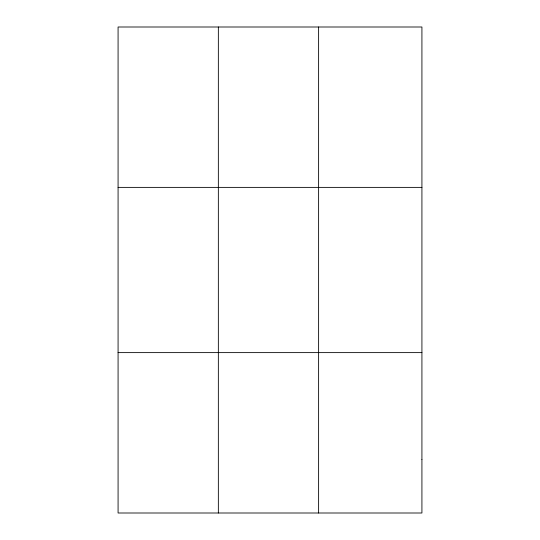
<?xml version="1.0" encoding="UTF-8"?>
<svg xmlns="http://www.w3.org/2000/svg" width="540" height="540" viewBox="0 0 540 540"><rect width="100%" height="100%" fill="white"/><g stroke="black" fill="none" stroke-linecap="round" stroke-linejoin="round"><path stroke-width="0.81" d="M218.349 27L218.349 513M318.613 27L318.613 513M118.078 187.38L421.922 187.38M118.078 352.62L421.922 352.62M421.922 459.54L421.922 513L118.078 513L118.078 27L421.922 27L421.922 459.54"/></g></svg>
